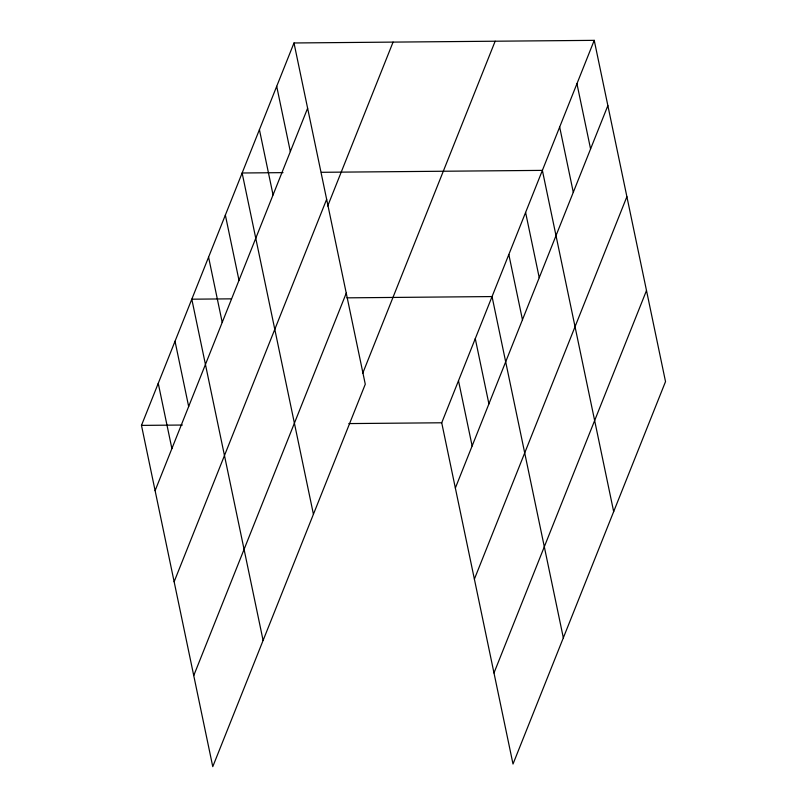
<?xml version="1.0" encoding="UTF-8"?>
<svg xmlns="http://www.w3.org/2000/svg" width="807" height="807" viewBox="0 0 807 807"><rect width="100%" height="100%" fill="white"/><g stroke="black" fill="none" stroke-linecap="round" stroke-linejoin="round"><path stroke-width="1.21" d="M293.99 42.973L365.278 384.223L212.766 766.65L141.477 425.39L293.99 42.973L594.234 40.35L665.523 381.61L513.01 764.027L441.722 422.777L594.234 40.35M155.115 490.656L307.618 108.239M174.141 581.736L326.653 199.309M327.703 206.017L393.07 42.105M193.741 675.57L346.253 293.153M362.676 373.389L495.155 41.218M455.35 488.043L607.863 105.616M474.385 579.123L626.888 196.696M493.985 672.957L646.498 290.53M283.005 172.637L242.13 172.991L313.429 514.251M321.398 172.305L542.375 170.378L613.673 511.628M231.438 298.842L191.804 299.195L263.102 640.445M346.909 297.844L492.048 296.572L563.336 637.833M141.477 425.39L182.352 425.037M348.836 423.584L441.722 422.777M576.944 83.696L590.583 148.962M559.665 127.032L573.293 192.298M525.599 212.443L539.237 277.709M508.824 254.508L522.462 319.774M475.273 338.637L488.911 403.904M458.497 380.712L472.135 445.978M276.7 86.309L290.338 151.575M259.42 129.655L273.059 194.921M225.355 215.055L238.993 280.322M208.579 257.13L222.218 322.397M175.028 341.26L188.667 406.526M158.253 383.325L171.891 448.591"/></g></svg>
